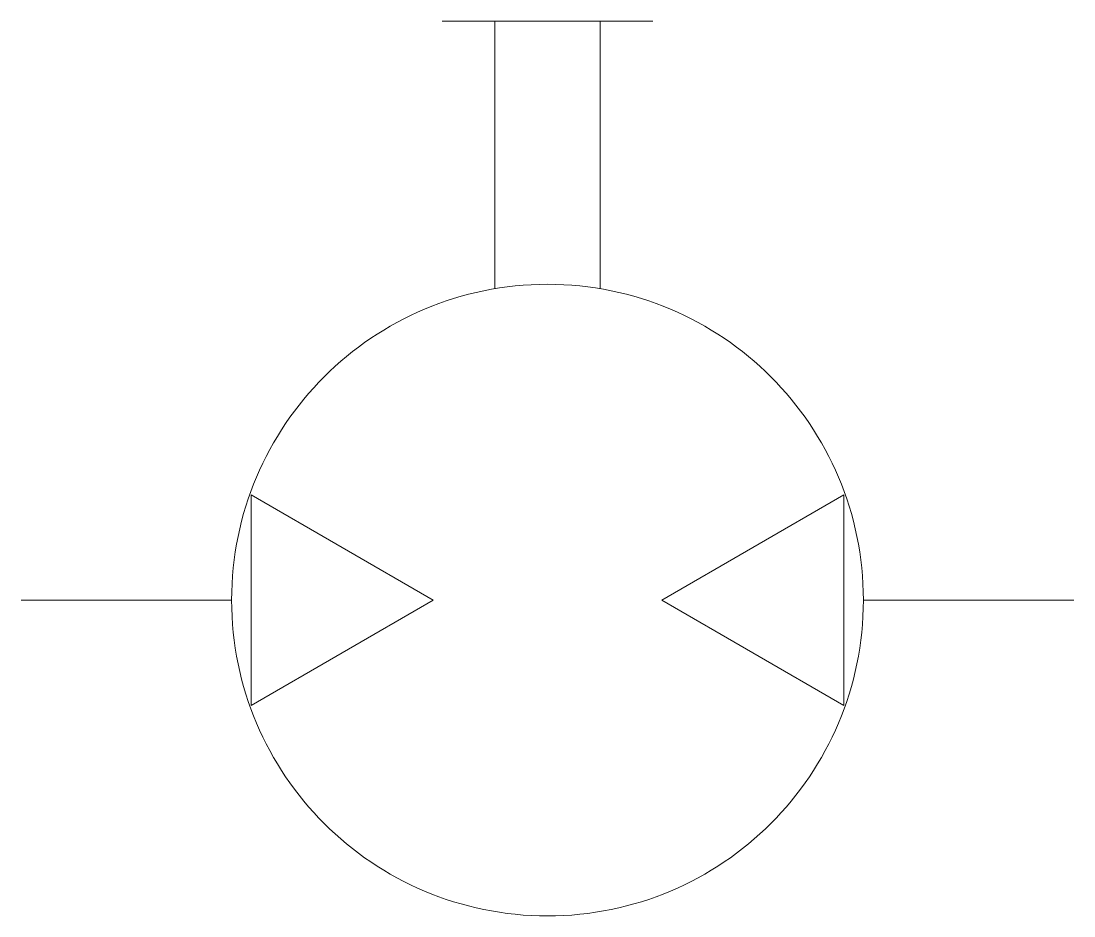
# Model space of a CAD drawing. Header units: millimetres. Extents: x 192 to 212, y 277.8 to 294.8.
import ezdxf

# ---------------------------------------------------------------- set-up
doc = ezdxf.new("R2010")
doc.units = ezdxf.units.MM
doc.layers.add('Слой по умолчанию', color=7, linetype='Continuous')

# ---------------------------------------------------------------- blocks, each defined once
blk = doc.blocks.new('20261015-13425-1')
at = {"layer": 'Слой по умолчанию', "color": 7, "linetype": 'Continuous', "lineweight": 5}
for points in [[(8, -1), (12, -1)], [(9, -1), (9, -6.090002)], [(11, -1), (11, -6.090002)], [(7.830005, -12), (4.369995, -10)], [(4.369995, -10), (4.369995, -14)], [(12.169995, -12), (15.630005, -10)], [(15.630005, -10), (15.630005, -14)], [(0, -12), (4, -12)], [(7.830005, -12), (4.369995, -14)], [(12.169995, -12), (15.630005, -14)], [(16, -12), (20, -12)]]:
    blk.add_lwpolyline(points, dxfattribs=at)
at = {"layer": 'Слой по умолчанию', "color": 7, "linetype": 'Continuous', "lineweight": 5, "flags": 128}
blk.add_lwpolyline([(16, -12), (16, -12), (16, -12), (15.998, -12.155), (15.992, -12.309), (15.983, -12.462), (15.969, -12.614), (15.952, -12.764), (15.931, -12.914), (15.906, -13.062), (15.878, -13.209), (15.846001, -13.355), (15.811, -13.5), (15.772, -13.642999), (15.73, -13.784), (15.685001, -13.924001), (15.636, -14.063), (15.584, -14.2), (15.528999, -14.336), (15.47, -14.469), (15.408, -14.600999), (15.344, -14.732001), (15.275999, -14.860001), (15.205, -14.987), (15.131, -15.111), (15.055, -15.234), (14.975, -15.355), (14.892999, -15.473), (14.808, -15.589999), (14.72, -15.703999), (14.63, -15.817), (14.537, -15.927), (14.441, -16.034), (14.342999, -16.139999), (14.242999, -16.242999), (14.139999, -16.342999), (14.034, -16.441), (13.927, -16.537), (13.817, -16.63), (13.703999, -16.72), (13.589999, -16.808), (13.473, -16.892999), (13.355, -16.975), (13.234, -17.055), (13.111, -17.131), (12.987, -17.205), (12.860001, -17.275999), (12.732, -17.344), (12.601, -17.408), (12.469, -17.47), (12.336, -17.528999), (12.2, -17.584), (12.063, -17.636), (11.924, -17.685001), (11.784, -17.73), (11.643, -17.772), (11.5, -17.811), (11.355, -17.846001), (11.209, -17.878), (11.062, -17.906), (10.914, -17.931), (10.764, -17.952), (10.614, -17.969), (10.462, -17.983), (10.309, -17.992), (10.155, -17.998), (10, -18), (9.845, -17.998), (9.691, -17.992), (9.538, -17.983), (9.387, -17.969), (9.236, -17.952), (9.086, -17.931), (8.938, -17.906), (8.791, -17.878), (8.645, -17.846001), (8.501, -17.811), (8.357, -17.772), (8.216, -17.73), (8.076, -17.685001), (7.937, -17.636), (7.8, -17.584), (7.665, -17.528999), (7.531, -17.47), (7.399, -17.408), (7.269, -17.344), (7.14, -17.275999), (7.013, -17.205), (6.889, -17.131), (6.766, -17.055), (6.645, -16.975), (6.527, -16.892999), (6.41, -16.808), (6.296, -16.72), (6.183, -16.63), (6.073, -16.537), (5.966, -16.441), (5.86, -16.342999), (5.757, -16.242999), (5.657, -16.139999), (5.559, -16.034), (5.463, -15.927), (5.37, -15.817), (5.28, -15.703999), (5.192, -15.589999), (5.107, -15.473), (5.025, -15.355), (4.945, -15.234), (4.869, -15.111), (4.795, -14.987), (4.724, -14.860001), (4.656, -14.732001), (4.592, -14.600999), (4.53, -14.469), (4.472, -14.336), (4.416, -14.2), (4.364, -14.063), (4.315, -13.924001), (4.27, -13.784), (4.228, -13.642999), (4.189, -13.5), (4.154, -13.355), (4.122, -13.209), (4.094, -13.062), (4.069, -12.914), (4.048, -12.764), (4.031, -12.614), (4.018, -12.462), (4.008, -12.309), (4.002, -12.155), (4, -12), (4.002, -11.845), (4.008, -11.691), (4.018, -11.538), (4.031, -11.387), (4.048, -11.236), (4.069, -11.086), (4.094, -10.938), (4.122, -10.791), (4.154, -10.645), (4.189, -10.501), (4.228, -10.357), (4.27, -10.216), (4.315, -10.076), (4.364, -9.937), (4.416, -9.8), (4.472, -9.665), (4.53, -9.531), (4.592, -9.399), (4.656, -9.269), (4.724, -9.14), (4.795, -9.013), (4.869, -8.889), (4.945, -8.766), (5.025, -8.645), (5.107, -8.527), (5.192, -8.41), (5.28, -8.296), (5.37, -8.183), (5.463, -8.073), (5.559, -7.966), (5.657, -7.86), (5.757, -7.757), (5.86, -7.657), (5.966, -7.559), (6.073, -7.463), (6.183, -7.37), (6.296, -7.28), (6.41, -7.192), (6.527, -7.107), (6.645, -7.025), (6.766, -6.945), (6.889, -6.869), (7.013, -6.795), (7.14, -6.724), (7.269, -6.656), (7.399, -6.592), (7.531, -6.53), (7.665, -6.472), (7.8, -6.416), (7.937, -6.364), (8.076, -6.315), (8.216, -6.27), (8.357, -6.228), (8.501, -6.189), (8.645, -6.154), (8.791, -6.122), (8.938, -6.094), (9.086, -6.069), (9.236, -6.048), (9.387, -6.031), (9.538, -6.018), (9.691, -6.008), (9.845, -6.002), (10, -6), (10.155, -6.002), (10.309, -6.008), (10.462, -6.018), (10.614, -6.031), (10.764, -6.048), (10.914, -6.069), (11.062, -6.094), (11.209, -6.122), (11.355, -6.154), (11.5, -6.189), (11.643, -6.228), (11.784, -6.27), (11.924, -6.315), (12.063, -6.364), (12.2, -6.416), (12.336, -6.472), (12.469, -6.53), (12.601, -6.592), (12.732, -6.656), (12.860001, -6.724), (12.987, -6.795), (13.111, -6.869), (13.234, -6.945), (13.355, -7.025), (13.473, -7.107), (13.589999, -7.192), (13.703999, -7.28), (13.817, -7.37), (13.927, -7.463), (14.034, -7.559), (14.139999, -7.657), (14.242999, -7.757), (14.342999, -7.86), (14.441, -7.966), (14.537, -8.073), (14.63, -8.183), (14.72, -8.296), (14.808, -8.41), (14.892999, -8.527), (14.975, -8.645), (15.055, -8.766), (15.131, -8.889), (15.205, -9.013), (15.275999, -9.14), (15.344, -9.269), (15.408, -9.399), (15.47, -9.531), (15.528999, -9.665), (15.584, -9.8), (15.636, -9.937), (15.685001, -10.076), (15.73, -10.216), (15.772, -10.357), (15.811, -10.501), (15.846001, -10.645), (15.878, -10.791), (15.906, -10.938), (15.931, -11.086), (15.952, -11.236), (15.969, -11.387), (15.983, -11.538), (15.992, -11.691), (15.998, -11.845), (16, -12), (16, -12), (16, -12)], dxfattribs=at)

msp = doc.modelspace()

# ---------------------------------------------------------------- block references
at = {"layer": 'Слой по умолчанию'}
msp.add_blockref('20261015-13425-1', (192, 295.8), dxfattribs=at)

doc.saveas('drawing.dxf')
